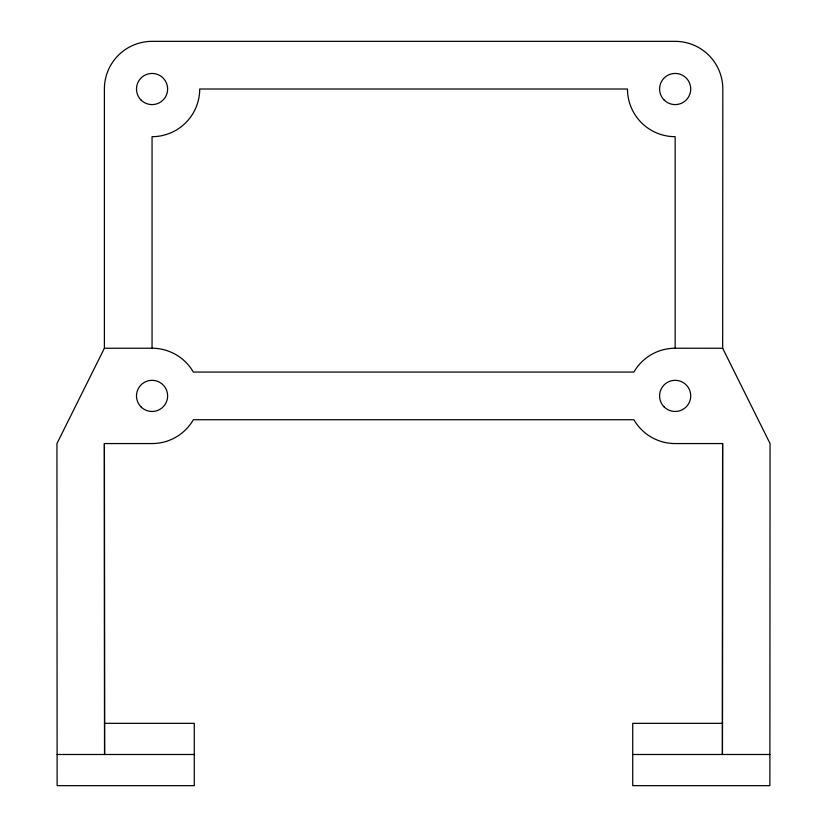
<?xml version="1.0" encoding="UTF-8"?>
<svg xmlns="http://www.w3.org/2000/svg" width="827" height="827" viewBox="0 0 827 827"><rect width="100%" height="100%" fill="white"/><g stroke="black" fill="none" stroke-linecap="round" stroke-linejoin="round"><path stroke-width="1.24" d="M722.612 443.561L722.426 754.493L722.612 443.561L675.152 443.561A47.666 47.666 0 0 1 633.875 419.734L193.342 419.734A47.666 47.666 0 0 1 152.054 443.561L104.388 443.561L104.574 754.493L104.388 443.561M722.612 723.336L632.727 723.336L632.727 785.65L769.875 785.65L770.061 443.561L722.664 348.26L722.819 89.016A47.666 47.666 0 0 0 675.152 41.35L152.054 41.35A47.666 47.666 0 0 0 104.388 89.016L104.388 348.229L56.939 443.561L57.125 785.65L194.273 785.65L194.273 723.336L104.388 723.336M104.336 348.26L152.054 348.229A47.666 47.666 0 0 1 193.342 372.067L633.875 372.067A47.666 47.666 0 0 1 675.152 348.229L722.664 348.26M57.125 754.493L194.273 754.493M632.727 754.493L769.875 754.493M675.152 348.229L675.152 136.682A47.666 47.666 0 0 1 627.486 89.016L199.72 89.016A47.666 47.666 0 0 1 152.054 136.682L152.054 348.229M141.045 406.915A15.579 15.579 0 0 0 167.106 399.927A15.579 15.579 0 0 0 148.023 380.854A15.579 15.579 0 0 0 141.045 406.915M141.045 100.036A15.579 15.579 0 0 0 167.106 93.048A15.579 15.579 0 0 0 148.023 73.975A15.579 15.579 0 0 0 141.045 100.036M664.143 100.036A15.579 15.579 0 0 0 690.204 93.048A15.579 15.579 0 0 0 671.121 73.975A15.579 15.579 0 0 0 664.143 100.036M664.143 406.915A15.579 15.579 0 0 0 690.204 399.927A15.579 15.579 0 0 0 671.121 380.854A15.579 15.579 0 0 0 664.143 406.915"/></g></svg>
